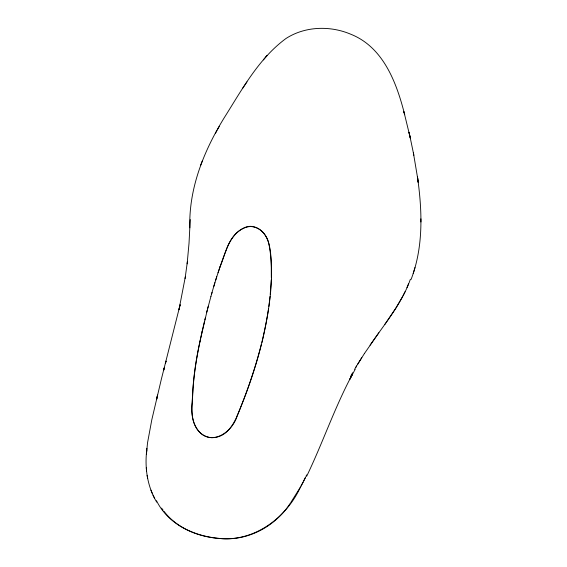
<?xml version="1.0" encoding="UTF-8"?>
<svg xmlns="http://www.w3.org/2000/svg" width="567" height="567" viewBox="0 0 567 567"><rect width="100%" height="100%" fill="white"/><g stroke="black" fill="none" stroke-linecap="round" stroke-linejoin="round"><path stroke-width="0.85" d="M417.922 180.037L418.233 182.475L417.461 176.741C422.245 210.818 423.677 246.751 411.089 279.425M261.933 342.44C269.29 310.227 275.151 276.214 268.808 243.399C266.412 232.328 254.427 221.768 243.108 228.381C228.558 235.681 225.709 253.215 220.039 266.88M271.345 277.795C270.962 261.146 273.889 228.685 250.699 226.481C238.792 227.112 230.351 238.509 226.609 248.885C220.556 264.435 215.354 280.311 210.924 296.399M271.267 279.907L270.225 294.436M190.243 219.564L189.017 243.3L187.131 263.861M189.81 227.835C188.705 188.216 203.907 150.801 224.291 117.653C242.116 89.444 258.637 58.578 286.044 38.457C305.081 26.195 330.143 25.465 350.725 34.211C383.533 47.196 396.772 83.151 404.696 114.74L403.846 111.486M146.86 448.327L146.456 454.082L147.505 442.99L151.807 419.771L161.311 379.366L180.136 304.734L178.952 309.816L185.324 276.852M146.718 450.276C144.635 468.009 147.37 486.699 156.705 502.135M270.048 296.428L268.878 306.428M187.344 261.954L185.076 278.56M268.602 308.448C263.123 345.14 251.89 380.833 237.481 414.959M199.945 341.667C195.495 361.626 192.745 381.974 192.248 402.428C190.115 416.547 194.63 436.427 211.732 437.71C231.485 437.568 237.431 414.916 243.512 400.075C250.451 381.832 256.518 363.241 261.352 344.325M157.541 395.036L156.627 399.388L157.428 395.61M199.889 341.674L207.253 310.192M202.065 331.752C197.89 350.526 194.368 369.514 193.042 388.728C192.695 402.853 188.676 419.382 198.748 431.218C212.342 446.775 233.377 431.161 237.424 414.952M202.05 331.738L204.333 321.943M204.807 319.994L205.282 318.044M206.749 312.176L210.931 296.385M207.756 308.242L208.273 306.272M211.484 294.415L212.044 292.437M213.752 286.548L214.921 282.635M413.194 273.521L414.973 267.574M215.524 280.679L216.757 276.746M218.04 272.791L220.06 266.781M409.069 282.827L410.38 279.262M202.228 161.127L200.59 165.337M406.957 287.582L408.701 283.387M408.807 283.535C399.657 306.23 383.753 325.196 370.053 345.19M305.939 476.443L306.683 474.884M306.676 476.237C322.814 442.784 334.665 407.368 352.27 374.589L349.811 379.28L355.155 369.344M303.628 481.128L305.528 477.315M303.657 481.05L305.57 477.223M402.967 295.839L405.036 291.729M300.893 486.38L303.246 481.893L300.886 486.316M402.591 296.52L395.879 308.065L384.809 324.459M215.488 133.28L217.076 130.389M217.728 129.198L219.33 126.292M350.612 376.396L351.781 374.298M351.838 374.142L352.639 372.753M355.807 367.352L356.622 365.97M354.651 369.28L356.693 365.821M357.04 365.276L364.468 353.447M357.536 364.446L361.803 357.564M364.404 353.546L378.855 332.765M242.428 88.643L246.957 81.91M290.779 502.532L300.475 487.053C286.292 518.21 253.329 542.584 218.167 538.296M290.311 503.205C275.038 526.814 247.297 541.563 219.025 538.423C194.056 536.609 167.867 523.979 156.499 500.696M266.036 56.714L266.986 55.587L263.336 59.904M217.593 538.246C197.415 536.084 176.691 527.976 164.09 511.427M161.574 508.117L163.076 510.13M153.055 495.147L154.55 498.244M150.95 490.129L152.211 493.226M404.002 112.103L410.317 138.065L408.998 132.239L409.601 134.79M409.757 135.499L413.875 155.294M413.378 152.799L417.808 179.186M147.115 475.323L147.661 478.505M146.293 467.711L146.534 470.929M420.905 221.98L420.898 218.834M164.253 367.912L163.693 370.159L164.267 367.948M166.011 361.186L165.429 363.454L166.011 361.186"/></g></svg>
